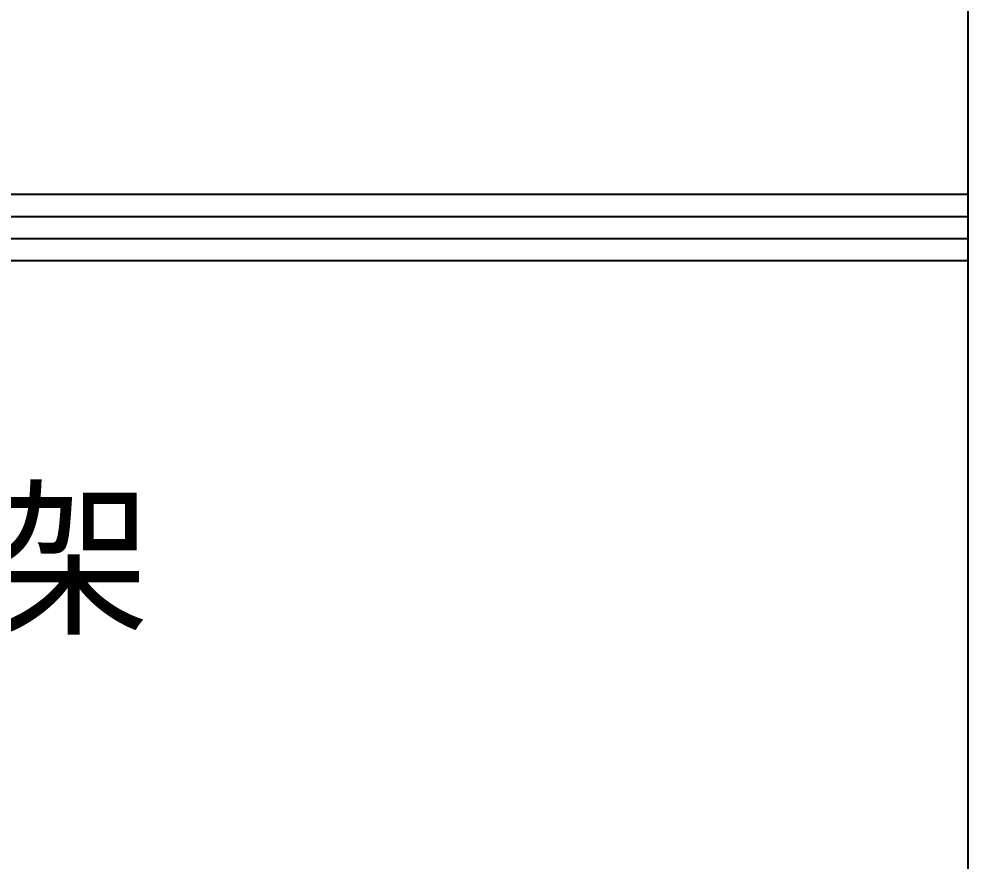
# Model space of a CAD drawing. Header units: millimetres. Extents: x -497855 to 324262, y -590254 to -173602.
# Drawn here: x -485699.2 to -485270.2, y -581170.5 to -580790 of the extents above; entities that cross this region are included whole.
import ezdxf

# ---------------------------------------------------------------- set-up
doc = ezdxf.new("R2010")
doc.units = ezdxf.units.MM
doc.layers.add('水电图层', color=4, linetype='Continuous')
doc.styles.add('宋体', font='', dxfattribs={"width": 0.9})
doc.styles.get('宋体').set_extended_font_data('SimSun')

msp = doc.modelspace()

# ---------------------------------------------------------------- linework, layer by layer
at = {"layer": '水电图层', "color": 255}
for p, q in [((-485270.15, -581222.16), (-485270.15, -580547.16)), ((-487000.15, -580869.16), (-485270.15, -580869.16)), ((-487000.15, -580899.16), (-485270.15, -580899.16))]:
    msp.add_line(p, q, dxfattribs=at)
at = {"layer": '水电图层', "color": 8}
for p, q in [((-487000.15, -580879.16), (-485270.15, -580879.16)), ((-487000.15, -580889.16), (-485270.15, -580889.16))]:
    msp.add_line(p, q, dxfattribs=at)

# ---------------------------------------------------------------- texts
at = {"layer": '水电图层', "color": 255, "insert": (-485777.47, -581006.06), "char_height": 56, "width": 560.588, "attachment_point": 1, "style": '宋体'}
msp.add_mtext('{\\C84;锅架}', dxfattribs=at)

doc.saveas('drawing.dxf')
